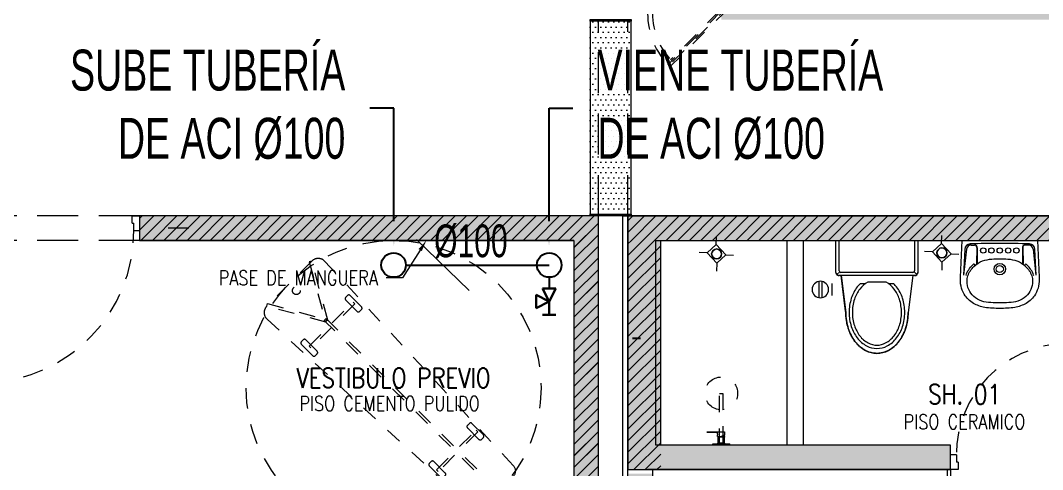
# Model space of a CAD drawing. Header units: millimetres. Extents: x 3738 to 3833, y 1327 to 1657.
# Drawn here: x 3791.79 to 3798.03, y 1411.51 to 1414.26 of the extents above; entities that cross this region are included whole.
import ezdxf
from ezdxf import colors
from ezdxf.entities.mleader import LeaderData, LeaderLine
from ezdxf.enums import TextEntityAlignment as Align
from ezdxf.math import Vec2, Vec3

# ---------------------------------------------------------------- set-up
doc = ezdxf.new("R2010")
doc.units = ezdxf.units.MM
for name, pattern in [('HIDDEN', [0.375, 0.25, -0.125]), ('HIDDEN2', [0.1875, 0.125, -0.0625]), ('X-REF_DP_Arquitectura$0$HIDDEN', [0.375, 0.25, -0.125])]:
    doc.linetypes.add(name, pattern=pattern)
doc.layers.get('0').update_dxf_attribs({"color": 251, "lineweight": 9})
for name, color, linetype, lineweight in [('000 SOS 911 - ACCESORIOS ACI', 3, 'Continuous', 20), ('000 SOS 911 ACCESORIOS', 3, 'Continuous', 20), ('000 SOS 911 TEXTOS ACI', 7, 'Continuous', 9), ('000 SOS 911 TUBERIA ACI', 3, 'Continuous', 25), ('A-07', 251, 'Continuous', 13), ('A-HATCH', 251, 'Continuous', 13), ('A-MOBILIARIO', 251, 'Continuous', 13), ('A-MURO BAJO', 251, 'Continuous', 13), ('A-MUROS', 251, 'Continuous', 13), ('A-PROYECCIONES', 251, 'HIDDEN2', 13), ('A-PROYECCIONES INT.', 251, 'HIDDEN2', 13), ('A-SANITARIOS', 251, 'Continuous', 13), ('A-TEXTO-ACABADO PISO', 251, 'Continuous', 13), ('A-TEXTO-AMBIENTE', 251, 'Continuous', 13), ('A_20_Estructuras', 251, 'Continuous', 13), ('A_30_DispositivosSanit', 251, 'Continuous', 13), ('A_50_TextoAmbiente', 251, 'Continuous', 13), ('A_50_TextoIndicaciones', 251, 'Continuous', 13), ('A_50_Vigas', 251, 'X-REF_DP_Arquitectura$0$HIDDEN', 13), ('A_60_HatchEstructuras', 251, 'Continuous', 13), ('DLP_MOBILIARIO FIJO', 251, 'Continuous', 13), ('MURO CF 120', 251, 'Continuous', 13), ('MURO CF 60', 251, 'Continuous', 13)]:
    doc.layers.add(name, color=color, linetype=linetype, lineweight=lineweight)
doc.styles.add('PIPE', font='ARIALN.TTF', dxfattribs={"width": 0.8})
doc.styles.add('ROMANS', font='romans.shx', dxfattribs={"width": 0.8})
doc.styles.add('TXT_COTAS', font='romans.shx', dxfattribs={"width": 0.8})
pattern_1 = [(45, (131.3, -47.8), (-0.035355339, 0.035355339), [])]
pattern_2 = [(45, (-21.67, -43.67528), (-0.03535534, 0.03535534), [])]

# ---------------------------------------------------------------- blocks, each defined once
blk = doc.blocks.new('015')
at = {"layer": '000 SOS 911 - ACCESORIOS ACI', "lineweight": 30}
for p, q in [((1808.3683, 1494.4732), (1808.4726, 1494.421)), ((1808.3683, 1494.4732), (1808.3683, 1494.3688)), ((1808.4204, 1494.5253), (1808.5248, 1494.5253)), ((1808.3683, 1494.3688), (1808.4726, 1494.421)), ((1808.4204, 1494.3167), (1808.4726, 1494.421)), ((1808.5248, 1494.3167), (1808.4726, 1494.421)), ((1808.4204, 1494.3167), (1808.5248, 1494.3167))]:
    blk.add_line(p, q, dxfattribs=at)
blk.add_lwpolyline([(1808.4726, 1494.5253), (1808.4726, 1494.421)], dxfattribs=at)
blk = doc.blocks.new('EF-P112')
at = {"layer": 'A_60_HatchEstructuras'}
h = blk.add_hatch(color=256, dxfattribs=at)
h.dxf.hatch_style = 1
h.paths.add_polyline_path([(-19.25, -4.775), (-21.445, -4.775), (-21.445, -4.925), (-21.1, -4.925), (-21.1, -6.325), (-11.7, -6.325), (-11.7, -6.175), (-15.25, -6.175), (-15.25, -4.775), (-15.45, -4.775), (-15.45, -6.175), (-18.35, -6.175), (-18.35, -4.775), (-18.5, -4.775), (-18.5, -6.175), (-20.9, -6.175), (-20.9, -4.925), (-19.25, -4.925)])
h.paths.add_polyline_path([(-21.47, -7.675), (-18.95, -7.675), (-18.95, -9.075), (-18.8, -9.075), (-18.8, -7.675), (-15.45, -7.675), (-15.45, -9.075), (-15.25, -9.075), (-15.25, -7.675), (-11.7, -7.675), (-11.7, -7.525), (-21.67, -7.525), (-21.67, -9.075), (-19.7, -9.075), (-19.7, -8.925), (-21.47, -8.925)])
h = blk.add_hatch(color=256, dxfattribs=at)
h.dxf.hatch_style = 1
h.paths.add_polyline_path([(-25.65, -9.1), (-25.8, -9.1), (-25.8, -13.225), (-26.5, -13.225), (-26.5, -13.375), (-25.65, -13.375), (-25.65, -12.975), (-21.85, -12.975), (-21.85, -7.525), (-24.65, -7.525), (-24.65, -7.675), (-22, -7.675), (-22, -10.025), (-24.2, -10.025), (-24.2, -9.475), (-24.65, -9.475), (-24.65, -9.625), (-24.35, -9.625), (-24.35, -10.175), (-22, -10.175), (-22, -12.825), (-25.65, -12.825)])
h.paths.add_polyline_path([(-21.52, -9.1), (-21.67, -9.1), (-21.67, -13.375), (-20.85, -13.375), (-20.85, -13.225), (-21.52, -13.225)])
at = {"layer": 'A_20_Estructuras'}
for points in [[(-25.65, -9.1), (-25.8, -9.1), (-25.8, -13.225), (-26.5, -13.225), (-26.5, -13.375), (-25.65, -13.375), (-25.65, -12.975), (-21.85, -12.975), (-21.85, -7.525), (-24.65, -7.525), (-24.65, -7.675), (-22, -7.675), (-22, -10.025), (-24.2, -10.025), (-24.2, -9.475), (-24.65, -9.475), (-24.65, -9.625), (-24.35, -9.625), (-24.35, -10.175), (-22, -10.175), (-22, -12.825), (-25.65, -12.825)], [(-21.47, -7.675), (-18.95, -7.675), (-18.95, -9.075), (-18.8, -9.075), (-18.8, -7.675), (-15.45, -7.675), (-15.45, -9.075), (-15.25, -9.075), (-15.25, -7.675), (-11.7, -7.675), (-11.7, -7.525), (-21.67, -7.525), (-21.67, -9.075), (-19.7, -9.075), (-19.7, -8.925), (-21.47, -8.925)]]:
    blk.add_lwpolyline(points, close=True, dxfattribs=at)
at = {"layer": 'A_20_Estructuras', "linetype": 'HIDDEN', "ltscale": 0.5, "elevation": 0}
blk.add_lwpolyline([(-24.35, -7.6), (-24.55, -7.6)], dxfattribs=at)
at = {"layer": 'A_50_Vigas'}
for p, q in [((-24.65, -7.525), (-25.65, -7.525)), ((-24.65, -7.675), (-25.65, -7.675))]:
    blk.add_line(p, q, dxfattribs=at)
for points in [[(-21.85, -7.525), (-21.85, -6.325)], [(-21.67, -7.525), (-21.67, -6.325)]]:
    blk.add_lwpolyline(points, dxfattribs=at)
blk = doc.blocks.new('Camilla')
at = {"linetype": 'HIDDEN2', "extrusion": (-2e-16, 0, -1)}
for p, q in [((-1564, 160.9, 0), (-51.5, 222.9, 0)), ((-377.9, 178.5, 0), (-377.9, 163.3, 0)), ((-279.6, 188, 0), (-368.4, 188, 0)), ((-289, 7.2, 0), (-0.3, 173.9, 0)), ((-270.1, 163.3, 0), (-270.1, 178.5, 0)), ((-0.3, 173.9, 0), (7.1, 161.1, 0)), ((0, 173.4, 0), (0, -173.4, 0)), ((-1340.9, 154.5, 0), (-1340.9, 139.2, 0)), ((-1242.5, 163.9, 0), (-1331.4, 163.9, 0)), ((-1331.4, 129.7, 0), (-1242.5, 129.7, 0)), ((-1298.5, 153.8, 0), (-1284.6, 153.8, 0)), ((-1298.5, 153.8, 0), (-1298.5, -151.2, 0)), ((-1284.6, -151.2, 0), (-1284.6, 153.8, 0)), ((-1233.1, 139.2, 0), (-1233.1, 154.5, 0)), ((-368.4, 153.8, 0), (-279.6, 153.8, 0)), ((7.1, 161.1, 0), (-281.7, -5.6, 0)), ((-1606.8, -7.7, 0), (-1606.8, 7, 0)), ((-276.5, 7, 0), (-1606.8, 7, 0)), ((-281.7, -5.6, 0), (-289, 7.2, 0)), ((-281.7, 4.9, 0), (-289, -7.8, 0)), ((6.8, -161.6, 0), (-281.7, 4.9, 0)), ((-276.5, -7.7, 0), (-276.5, 7, 0)), ((-1606.8, -7.7, 0), (-276.5, -7.7, 0)), ((-289, -7.8, 0), (-0.5, -174.4, 0)), ((-51.5, -222.9, 0), (-1564, -160.9, 0)), ((-1340.9, -139.2, 0), (-1340.9, -154.5, 0)), ((-1242.5, -129.7, 0), (-1331.4, -129.7, 0)), ((-1331.4, -163.9, 0), (-1242.5, -163.9, 0)), ((-1298.5, -151.2, 0), (-1284.6, -151.2, 0)), ((-1233.1, -154.5, 0), (-1233.1, -139.2, 0)), ((-377.9, -163.3, 0), (-377.9, -178.5, 0)), ((-279.6, -153.8, 0), (-368.4, -153.8, 0)), ((-270.1, -178.5, 0), (-270.1, -163.3, 0)), ((-0.5, -174.4, 0), (6.8, -161.6, 0)), ((-368.4, -188, 0), (-279.6, -188, 0))]:
    blk.add_line(p, q, dxfattribs=at)
at = {"linetype": 'HIDDEN2'}
for p, q in [((-317.1, 173.8, 0), (-331, 173.8, 0)), ((-331, 173.8, 0), (-331, -164.4, 0)), ((-317.1, -164.4, 0), (-317.1, 173.8, 0)), ((-1606.8, -116.3, 0), (-1606.8, 116.3, 0)), ((-331, -164.4, 0), (-317.1, -164.4, 0))]:
    blk.add_line(p, q, dxfattribs=at)
at = {"linetype": 'HIDDEN2', "extrusion": (-2e-16, 0, -1)}
blk.add_circle((54, 0), 21.7, dxfattribs=at)
for centre, radius, start, end in [((49.5, 173.4), 49.5, 87.6532, 180), ((368.4, 178.5), 9.49, 360, 90), ((279.6, 178.5), 9.49, 90, 180), ((1331.4, 154.5), 9.49, 360, 90), ((1331.4, 139.2), 9.49, 270, 360), ((1242.5, 154.5), 9.49, 90, 180), ((1242.5, 139.2), 9.49, 180, 270), ((368.4, 163.3), 9.49, 270, 360), ((279.6, 163.3), 9.49, 180, 270), ((1331.4, -139.2), 9.49, 360, 90), ((1331.4, -154.5), 9.49, 270, 360), ((1242.5, -139.2), 9.49, 90, 180), ((1242.5, -154.5), 9.49, 180, 270), ((368.4, -163.3), 9.49, 360, 90), ((279.6, -163.3), 9.49, 90, 180), ((368.4, -178.5), 9.49, 270, 360), ((279.6, -178.5), 9.49, 180, 270), ((49.5, -173.4), 49.5, 180, 272.3468)]:
    blk.add_arc(centre, radius, start, end, dxfattribs=at)
at = {"linetype": 'HIDDEN2'}
for centre, start, end in [((-1562.2, 116.3, 0), 92.3469, 180), ((-1562.2, -116.3), 180, 267.6531)]:
    blk.add_arc(centre, 44.6, start, end, dxfattribs=at)
blk = doc.blocks.new('GiroCamilla')
at = {"linetype": 'HIDDEN2'}
blk.add_circle((0.1752, -0.9), 0.9, dxfattribs=at)
at = {"xscale": -0.0011202185792382, "yscale": 0.0011202185792382, "zscale": 0.0011202185792382, "rotation": 135.0000020922949}
blk.add_blockref('Camilla', (0.8116, -1.5364), dxfattribs=at)
blk = doc.blocks.new('*U212')
at = {"linetype": 'HIDDEN', "ltscale": 0.2}
for p, q in [((0.3271, 0.3271), (0, 0)), ((0.0127, -0.0127), (0.3392, 0.3138)), ((0, 0), (0.0127, -0.0127))]:
    blk.add_line(p, q, dxfattribs=at)
blk.add_arc((0, 0), 0.4623, 0, 45, dxfattribs=at)
blk = doc.blocks.new('DPTO 75_D1')
at = {"layer": 'A-PROYECCIONES', "ltscale": 0.25, "xscale": -1, "rotation": 180}
blk.add_blockref('*U212', (10.2873, 0.0373, 0), dxfattribs=at)
blk = doc.blocks.new('TC_P10')
at = {"xscale": -1}
blk.add_blockref('DPTO 75_D1', (37.9, 4.725), dxfattribs=at)
at = {"rotation": 180}
blk.add_blockref('GiroCamilla', (25.7752, 1.575, 0), dxfattribs=at)
blk = doc.blocks.new('TEXTO AMBIENTES P10')
at = {"layer": 'A-TEXTO-ACABADO PISO', "char_height": 0.09, "attachment_point": 2, "rotation": 359.99998, "style": 'ROMANS'}
for s, insert in [('PISO CEMENTO PULIDO', (24.2254, -8.6262)), ('PISO CERAMICO', (27.7341, -8.7376))]:
    blk.add_mtext_dynamic_manual_height_columns(s, width=1.20225, gutter_width=12.5, heights=[0], dxfattribs=dict(at, insert=insert))
at = {"layer": 'A-TEXTO-AMBIENTE', "style": 'ROMANS', "width": 0.8}
for s, p in [('VESTIBULO PREVIO', (24.25, -8.575)), ('SH. 01', (27.7342, -8.6748, 0))]:
    blk.add_text(s, height=0.12, dxfattribs=at).set_placement(p, align=Align.CENTER)
blk = doc.blocks.new('*U440')
at = {"linetype": 'HIDDEN', "ltscale": 0.2}
for p, q in [((0.2968, 0.2968), (0, 0)), ((0.0127, -0.0127), (0.309, 0.2835)), ((0, 0), (0.0127, -0.0127))]:
    blk.add_line(p, q, dxfattribs=at)
blk.add_arc((0, 0), 0.4195, 0, 45, dxfattribs=at)
blk = doc.blocks.new('pisos superiores')
at = {"layer": 'A-MUROS'}
blk.add_lwpolyline([(2.05, -8.6), (0.23, -8.6), (0.23, -12.75), (0.9, -12.75), (0.9, -12.9), (0.08, -12.9), (0.08, -7.05), (0.18, -7.05)], dxfattribs=at)
at = {"layer": 'A-PROYECCIONES INT.', "ltscale": 0.25, "rotation": 180}
blk.add_blockref('*U440', (0.65, -5.8127, 0), dxfattribs=at)
blk = doc.blocks.new('ducha marsano')
at = {"linetype": 'HIDDEN2', "ltscale": 0.5, "extrusion": (-4.9425e-10, -7.91123e-10, -1)}
for p, q in [((-0.01, 0), (0.01, 0)), ((0.01, 0), (0.01, -0.3155)), ((-0.0205, -0.08), (-0.0205, -0.0601)), ((-0.0155, -0.058), (-0.0157, -0.058)), ((-0.01, -0.3155), (-0.01, 0)), ((0.0225, -0.0515), (-0.0001, -0.0515)), ((0.0225, -0.0515), (0.0225, -0.0627)), ((0.021, -0.0815), (-0.019, -0.0815)), ((0.025, -0.0815), (0.021, -0.0815)), ((0.0225, -0.0682), (0.0225, -0.077)), ((0.0225, -0.077), (0.025, -0.077)), ((0.025, -0.077), (0.0771, -0.077)), ((0.0771, -0.0815), (0.025, -0.0815)), ((0.0771, -0.077), (0.0816, -0.077)), ((0.0816, -0.0815), (0.0771, -0.0815)), ((0.0816, -0.077), (0.082, -0.077)), ((0.082, -0.0815), (0.0816, -0.0815)), ((0.082, -0.077), (0.084, -0.077)), ((0.084, -0.0815), (0.082, -0.0815)), ((0.0855, -0.0785), (0.0855, -0.08)), ((0.01, -0.3155), (-0.01, -0.3155))]:
    blk.add_line(p, q, dxfattribs=at)
for centre, radius, start, end in [((-0.0004, -0.0462), 0.02, 323.95812, 354.92979), ((0.0004, -0.0462), 0.02, 185.07021, 195.2705), ((0.019, -0.08), 0.0015, 270, 360), ((-0.084, -0.0785), 0.0015, 90, 180), ((-0.084, -0.08), 0.0015, 180, 270), ((0, -0.3155), 0.1, 95.73917, 84.26083)]:
    blk.add_arc(centre, radius, start, end, dxfattribs=at)
at = {"linetype": 'HIDDEN2', "ltscale": 0.5, "extrusion": (-4.94252e-10, -7.91124e-10, -1)}
blk.add_ellipse((0, -0.0515), major_axis=(-0.0225, -0.0095), ratio=0.001448, start_param=0.425436, end_param=1.567366, dxfattribs=at)
at = {"linetype": 'HIDDEN2', "ltscale": 0.5}
for points, degree in [([(-0.0305, 0), (0, 0), (0.0305, 0)], 2), ([(0.0305, 0), (0.0415, 0), (0.0525, 0)], 2), ([(0.0525, 0), (0.0525, -0.0038), (0.0525, -0.0075)], 2), ([(-0.0525, 0), (-0.0525, -0.0038), (-0.0525, -0.0075)], 2), ([(-0.0525, 0), (-0.0415, 0), (-0.0305, 0)], 2), ([(-0.0525, -0.0075), (-0.0525, -0.0075), (-0.0525, -0.0075)], 2), ([(0.0305, -0.008), (0, -0.008), (-0.0305, -0.008)], 2), ([(-0.0215, -0.008), (-0.0215, -0.0093), (-0.0215, -0.0105)], 2), ([(-0.021, -0.011), (-0.007, -0.011), (0.007, -0.011), (0.021, -0.011)], 3), ([(-0.02, -0.011), (-0.02, -0.0294), (-0.02, -0.0477)], 2), ([(-0.0197, -0.048), (0, -0.048), (0.0197, -0.048)], 2), ([(0.02, -0.011), (0.02, -0.0294), (0.02, -0.0477)], 2), ([(0.0215, -0.008), (0.0215, -0.0093), (0.0215, -0.0105)], 2)]:
    blk.add_open_spline(points, degree=degree, dxfattribs=at)
for points, weights in [([(-0.0525, -0.0075), (-0.0525, -0.0075), (-0.0525, -0.0075)], [1, 0.990847086912, 0.982266230892]), ([(-0.052, -0.008), (-0.0525, -0.008), (-0.0525, -0.0075)], [1, 0.707106781193, 1]), ([(-0.0215, -0.0105), (-0.0215, -0.011), (-0.021, -0.011)], [1, 0.70710678154, 1]), ([(-0.02, -0.0477), (-0.02, -0.048), (-0.0197, -0.048)], [1, 0.707106780138, 1]), ([(0.02, -0.0477), (0.02, -0.048), (0.0197, -0.048)], [1, 0.707106779703, 1]), ([(0.0211, -0.011), (0.0211, -0.011), (0.021, -0.011)], [1, 0.992411795776, 1]), ([(0.052, -0.008), (0.0521, -0.008), (0.0521, -0.008)], [1, 0.992411795771, 1])]:
    blk.add_rational_spline(points, weights, degree=2, dxfattribs=at)
for points, knots in [([(-0.0305, -0.008), (-0.0332, -0.008), (-0.0374, -0.008), (-0.0424, -0.008), (-0.0458, -0.008), (-0.0486, -0.008), (-0.0512, -0.008), (-0.052, -0.008), (-0.052, -0.008)], [0, 0, 0, 0, 8.104572, 12.495263, 16.885954, 21.276645, 25.667336, 33.771908, 33.771908, 33.771908, 33.771908]), ([(0.052, -0.008), (0.052, -0.008), (0.0512, -0.008), (0.0486, -0.008), (0.0458, -0.008), (0.0424, -0.008), (0.0374, -0.008), (0.0332, -0.008), (0.0305, -0.008)], [0, 0, 0, 0, 8.104572, 12.495263, 16.885954, 21.276645, 25.667336, 33.771908, 33.771908, 33.771908, 33.771908]), ([(0.0225, -0.0682), (0.0225, -0.0682), (0.0225, -0.0682), (0.0225, -0.0679), (0.0224, -0.0677), (0.0224, -0.0672), (0.0224, -0.0669), (0.0223, -0.0662), (0.0223, -0.0658), (0.0223, -0.0652), (0.0223, -0.0648), (0.0224, -0.0641), (0.0224, -0.0638), (0.0224, -0.0633), (0.0225, -0.0631), (0.0225, -0.0628), (0.0225, -0.0627), (0.0225, -0.0627)], [0.4148436, 0.4148436, 0.4148436, 0.4148436, 0.5185541, 0.5185541, 0.6222645, 0.6222645, 0.7259759, 0.7259759, 0.8296873, 0.8296873, 0.9333987, 0.9333987, 1.03711, 1.03711, 1.1408205, 1.1408205, 1.2445309, 1.2445309, 1.2445309, 1.2445309])]:
    blk.add_open_spline(points, degree=3, knots=knots, dxfattribs=at)
for points, weights, degree, knots in [([(0.0211, -0.011), (0.0211, -0.011), (0.0211, -0.011), (0.0211, -0.011), (0.0214, -0.0109), (0.0215, -0.0107), (0.0215, -0.0105)], [0.918641037743, 0.918640949346, 0.918640860949, 0.918640772552, 0.789223156395, 0.789223156395, 0.918640772552], 3, [0.1238988, 0.1238988, 0.1238988, 0.1238988, 0.1238993, 0.1238993, 0.1238993, 0.78603, 0.78603, 0.78603, 0.78603]), ([(0.0521, -0.008), (0.0521, -0.008), (0.0521, -0.008), (0.0525, -0.0079), (0.0525, -0.0075)], [0.918641037749, 0.918640905153, 0.918640772558, 0.724517853988, 0.918640772558], 2, [0.1238988, 0.1238988, 0.1238988, 0.1238993, 0.1238993, 0.7860311, 0.7860311, 0.7860311])]:
    blk.add_rational_spline(points, weights, degree=degree, knots=knots, dxfattribs=at)
blk = doc.blocks.new('*U281')
for p, q in [((0.01, 0.705), (0.01, 0.75)), ((0.1, 0.715), (0.1, 0.75)), ((0.055, 0.705), (0.01, 0.705)), ((0.1, 0.715), (0.055, 0.715)), ((0.055, 0.705), (0.055, 0.715)), ((0.055, 0.045), (0.01, 0.045)), ((0.01, 0.045), (0.01, 0)), ((0.055, 0.045), (0.055, 0.035)), ((0.1, 0.035), (0.055, 0.035)), ((0.1, 0.035), (0.1, 0))]:
    blk.add_line(p, q)
blk.add_lwpolyline([(0.78, 0.07), (0.78, 0.035), (0.1, 0.035), (0.1, 0.07)], close=True)
at = {"color": 7, "linetype": 'HIDDEN2'}
blk.add_arc((0.0996, 0.0341), 0.6809, 2.23015, 89.96723, dxfattribs=at)
blk = doc.blocks.new('SIFON JET_PLANTA')
at = {"extrusion": (-2.64698e-23, 6.61744e-24, -1)}
for p, q in [((-0.2007, 0.2492, 0), (-0.195, 0.25, 0)), ((-0.195, 0.25, 0), (-0.195, 0.25, 0)), ((-0.195, 0.25, 0), (-0.1605, 0.25, 0)), ((-0.1605, 0.25, 0), (-0.0975, 0.25, 0)), ((-0.0975, 0.25, 0), (-0.0323, 0.25, 0)), ((-0.0323, 0.25, 0), (0, 0.25, 0)), ((0, 0.25, 0), (0, -0.25, 0)), ((-0.4865, 0.1867, 0), (-0.4763, 0.188, 0)), ((-0.4763, 0.188, 0), (-0.4726, 0.1884, 0)), ((-0.4726, 0.1884, 0), (-0.4636, 0.1892, 0)), ((-0.4636, 0.1892, 0), (-0.4549, 0.1897, 0)), ((-0.4549, 0.1897, 0), (-0.449, 0.1899, 0)), ((-0.449, 0.1899, 0), (-0.44, 0.19, 0)), ((-0.44, 0.19, 0), (-0.4322, 0.191, 0)), ((-0.4322, 0.191, 0), (-0.215, 0.2181, 0)), ((-0.215, 0.2278, 0), (-0.2149, 0.2323, 0)), ((-0.215, 0.2234, 0), (-0.215, 0.2278, 0)), ((-0.215, 0.2181, 0), (-0.215, 0.2234, 0)), ((-0.2149, 0.2323, 0), (-0.2142, 0.2356, 0)), ((-0.2142, 0.2356, 0), (-0.2129, 0.239, 0)), ((-0.2129, 0.239, 0), (-0.211, 0.2419, 0)), ((-0.211, 0.2419, 0), (-0.2091, 0.2441, 0)), ((-0.2091, 0.2441, 0), (-0.2077, 0.2455, 0)), ((-0.2077, 0.2455, 0), (-0.2055, 0.247, 0)), ((-0.2055, 0.247, 0), (-0.2007, 0.2492, 0)), ((-0.6299, 0.1235, 0), (-0.6251, 0.1276, 0)), ((-0.6251, 0.1276, 0), (-0.6206, 0.1314, 0)), ((-0.6206, 0.1314, 0), (-0.6168, 0.1344, 0)), ((-0.6168, 0.1344, 0), (-0.6106, 0.1389, 0)), ((-0.6106, 0.1389, 0), (-0.6061, 0.142, 0)), ((-0.6061, 0.142, 0), (-0.6, 0.1461, 0)), ((-0.6, 0.1461, 0), (-0.5963, 0.1484, 0)), ((-0.5963, 0.1484, 0), (-0.5908, 0.1517, 0)), ((-0.5908, 0.1517, 0), (-0.5862, 0.1543, 0)), ((-0.5862, 0.1543, 0), (-0.5794, 0.158, 0)), ((-0.5794, 0.158, 0), (-0.5693, 0.1629, 0)), ((-0.5693, 0.1629, 0), (-0.5517, 0.1703, 0)), ((-0.5517, 0.1703, 0), (-0.5465, 0.1722, 0)), ((-0.5465, 0.1722, 0), (-0.5385, 0.1749, 0)), ((-0.5385, 0.1749, 0), (-0.5346, 0.176, 0)), ((-0.5346, 0.176, 0), (-0.5265, 0.1784, 0)), ((-0.5265, 0.1784, 0), (-0.5216, 0.1797, 0)), ((-0.5216, 0.1797, 0), (-0.5148, 0.1813, 0)), ((-0.5148, 0.1813, 0), (-0.5079, 0.1829, 0)), ((-0.5079, 0.1829, 0), (-0.5016, 0.1842, 0)), ((-0.5016, 0.1842, 0), (-0.4865, 0.1867, 0)), ((-0.6779, 0.0582, 0), (-0.6745, 0.0655, 0)), ((-0.6745, 0.0655, 0), (-0.6722, 0.0699, 0)), ((-0.6745, 0.0655, 0), (-0.6745, 0.0655, 0)), ((-0.6722, 0.0699, 0), (-0.6705, 0.0728, 0)), ((-0.6705, 0.0728, 0), (-0.669, 0.0755, 0)), ((-0.669, 0.0755, 0), (-0.6672, 0.0785, 0)), ((-0.6672, 0.0785, 0), (-0.665, 0.082, 0)), ((-0.665, 0.082, 0), (-0.6634, 0.0845, 0)), ((-0.6634, 0.0845, 0), (-0.6611, 0.088, 0)), ((-0.6611, 0.088, 0), (-0.657, 0.0936, 0)), ((-0.657, 0.0936, 0), (-0.6534, 0.0984, 0)), ((-0.657, 0.0936, 0), (-0.657, 0.0936, 0)), ((-0.6534, 0.0984, 0), (-0.6503, 0.1023, 0)), ((-0.6534, 0.0984, 0), (-0.6534, 0.0984, 0)), ((-0.6503, 0.1023, 0), (-0.6453, 0.108, 0)), ((-0.6453, 0.108, 0), (-0.6386, 0.1152, 0)), ((-0.6386, 0.1152, 0), (-0.6326, 0.121, 0)), ((-0.6326, 0.121, 0), (-0.6299, 0.1235, 0)), ((-0.69, 0, 0), (-0.6899, 0.0044, 0)), ((-0.6899, 0.0044, 0), (-0.6897, 0.0096, 0)), ((-0.6897, 0.0096, 0), (-0.6893, 0.014, 0)), ((-0.6893, 0.014, 0), (-0.6887, 0.0194, 0)), ((-0.6887, 0.0194, 0), (-0.6881, 0.0236, 0)), ((-0.6881, 0.0236, 0), (-0.6872, 0.0284, 0)), ((-0.6881, 0.0236, 0), (-0.6881, 0.0236, 0)), ((-0.6872, 0.0284, 0), (-0.6867, 0.031, 0)), ((-0.6867, 0.031, 0), (-0.6855, 0.0361, 0)), ((-0.6855, 0.0361, 0), (-0.6838, 0.0421, 0)), ((-0.6855, 0.0361, 0), (-0.6855, 0.0361, 0)), ((-0.6838, 0.0421, 0), (-0.6819, 0.048, 0)), ((-0.6838, 0.0421, 0), (-0.6838, 0.0421, 0)), ((-0.6819, 0.048, 0), (-0.6804, 0.0521, 0)), ((-0.6804, 0.0521, 0), (-0.6793, 0.0547, 0)), ((-0.6793, 0.0547, 0), (-0.6779, 0.0582, 0)), ((-0.6899, -0.0065, 0), (-0.69, 0, 0)), ((-0.6896, -0.0111, 0), (-0.6899, -0.0065, 0)), ((-0.6891, -0.0164, 0), (-0.6896, -0.0111, 0)), ((-0.6881, -0.0232, 0), (-0.6891, -0.0164, 0)), ((-0.6876, -0.0264, 0), (-0.6881, -0.0232, 0)), ((-0.687, -0.0296, 0), (-0.6876, -0.0264, 0)), ((-0.6864, -0.0321, 0), (-0.687, -0.0296, 0)), ((-0.6855, -0.0361, 0), (-0.6864, -0.0321, 0)), ((-0.6838, -0.0419, 0), (-0.6855, -0.0361, 0)), ((-0.6827, -0.0457, 0), (-0.6838, -0.0419, 0)), ((-0.6814, -0.0492, 0), (-0.6827, -0.0457, 0)), ((-0.6803, -0.0522, 0), (-0.6814, -0.0492, 0)), ((-0.6792, -0.0551, 0), (-0.6803, -0.0522, 0)), ((-0.6779, -0.0581, 0), (-0.6792, -0.0551, 0)), ((-0.677, -0.0602, 0), (-0.6779, -0.0581, 0)), ((-0.6751, -0.0642, 0), (-0.677, -0.0602, 0)), ((-0.6722, -0.0699, 0), (-0.6751, -0.0642, 0)), ((-0.6706, -0.0727, 0), (-0.6722, -0.0699, 0)), ((-0.6679, -0.0774, 0), (-0.6706, -0.0727, 0)), ((-0.6646, -0.0826, 0), (-0.6679, -0.0774, 0)), ((-0.6623, -0.0862, 0), (-0.6646, -0.0826, 0)), ((-0.6599, -0.0897, 0), (-0.6623, -0.0862, 0)), ((-0.6554, -0.0958, 0), (-0.6599, -0.0897, 0)), ((-0.6494, -0.1032, 0), (-0.6554, -0.0958, 0)), ((-0.6458, -0.1074, 0), (-0.6494, -0.1032, 0)), ((-0.64, -0.1137, 0), (-0.6458, -0.1074, 0)), ((-0.6379, -0.1158, 0), (-0.64, -0.1137, 0)), ((-0.6347, -0.119, 0), (-0.6379, -0.1158, 0)), ((-0.6335, -0.1201, 0), (-0.6347, -0.119, 0)), ((-0.6347, -0.119, 0), (-0.6347, -0.119, 0)), ((-0.6318, -0.1217, 0), (-0.6335, -0.1201, 0)), ((-0.6305, -0.123, 0), (-0.6318, -0.1217, 0)), ((-0.6318, -0.1217, 0), (-0.6318, -0.1217, 0)), ((-0.6288, -0.1244, 0), (-0.6305, -0.123, 0)), ((-0.6276, -0.1255, 0), (-0.6288, -0.1244, 0)), ((-0.6262, -0.1268, 0), (-0.6276, -0.1255, 0)), ((-0.6245, -0.1281, 0), (-0.6262, -0.1268, 0)), ((-0.6235, -0.1291, 0), (-0.6245, -0.1281, 0)), ((-0.6245, -0.1281, 0), (-0.6245, -0.1281, 0)), ((-0.6223, -0.13, 0), (-0.6235, -0.1291, 0)), ((-0.6215, -0.1307, 0), (-0.6223, -0.13, 0)), ((-0.6204, -0.1315, 0), (-0.6215, -0.1307, 0)), ((-0.6193, -0.1324, 0), (-0.6204, -0.1315, 0)), ((-0.6179, -0.1335, 0), (-0.6193, -0.1324, 0)), ((-0.6168, -0.1344, 0), (-0.6179, -0.1335, 0)), ((-0.6153, -0.1355, 0), (-0.6168, -0.1344, 0)), ((-0.6142, -0.1363, 0), (-0.6153, -0.1355, 0)), ((-0.612, -0.1379, 0), (-0.6142, -0.1363, 0)), ((-0.6086, -0.1403, 0), (-0.612, -0.1379, 0)), ((-0.607, -0.1415, 0), (-0.6086, -0.1403, 0)), ((-0.6058, -0.1422, 0), (-0.607, -0.1415, 0)), ((-0.6039, -0.1435, 0), (-0.6058, -0.1422, 0)), ((-0.602, -0.1448, 0), (-0.6039, -0.1435, 0)), ((-0.6004, -0.1458, 0), (-0.602, -0.1448, 0)), ((-0.5987, -0.1469, 0), (-0.6004, -0.1458, 0)), ((-0.5964, -0.1483, 0), (-0.5987, -0.1469, 0)), ((-0.595, -0.1492, 0), (-0.5964, -0.1483, 0)), ((-0.5936, -0.15, 0), (-0.595, -0.1492, 0)), ((-0.5918, -0.1511, 0), (-0.5936, -0.15, 0)), ((-0.5896, -0.1524, 0), (-0.5918, -0.1511, 0)), ((-0.5871, -0.1538, 0), (-0.5896, -0.1524, 0)), ((-0.5833, -0.1559, 0), (-0.5871, -0.1538, 0)), ((-0.5781, -0.1587, 0), (-0.5833, -0.1559, 0)), ((-0.5759, -0.1598, 0), (-0.5781, -0.1587, 0)), ((-0.5738, -0.1608, 0), (-0.5759, -0.1598, 0)), ((-0.5702, -0.1625, 0), (-0.5738, -0.1608, 0)), ((-0.5675, -0.1637, 0), (-0.5702, -0.1625, 0)), ((-0.5659, -0.1645, 0), (-0.5675, -0.1637, 0)), ((-0.5644, -0.1652, 0), (-0.5659, -0.1645, 0)), ((-0.5614, -0.1664, 0), (-0.5644, -0.1652, 0)), ((-0.5598, -0.1671, 0), (-0.5614, -0.1664, 0)), ((-0.5568, -0.1683, 0), (-0.5598, -0.1671, 0)), ((-0.5543, -0.1693, 0), (-0.5568, -0.1683, 0)), ((-0.551, -0.1706, 0), (-0.5543, -0.1693, 0)), ((-0.5491, -0.1713, 0), (-0.551, -0.1706, 0)), ((-0.5465, -0.1722, 0), (-0.5491, -0.1713, 0)), ((-0.5449, -0.1728, 0), (-0.5465, -0.1722, 0)), ((-0.5428, -0.1735, 0), (-0.5449, -0.1728, 0)), ((-0.5412, -0.174, 0), (-0.5428, -0.1735, 0)), ((-0.5385, -0.1749, 0), (-0.5412, -0.174, 0)), ((-0.5352, -0.1759, 0), (-0.5385, -0.1749, 0)), ((-0.5385, -0.1749, 0), (-0.5385, -0.1749, 0)), ((-0.5321, -0.1768, 0), (-0.5352, -0.1759, 0)), ((-0.5296, -0.1775, 0), (-0.5321, -0.1768, 0)), ((-0.5267, -0.1783, 0), (-0.5296, -0.1775, 0)), ((-0.5238, -0.1791, 0), (-0.5267, -0.1783, 0)), ((-0.5267, -0.1783, 0), (-0.5267, -0.1783, 0)), ((-0.5217, -0.1796, 0), (-0.5238, -0.1791, 0)), ((-0.5177, -0.1807, 0), (-0.5217, -0.1796, 0)), ((-0.5151, -0.1813, 0), (-0.5177, -0.1807, 0)), ((-0.5118, -0.1821, 0), (-0.5151, -0.1813, 0)), ((-0.5094, -0.1826, 0), (-0.5118, -0.1821, 0)), ((-0.5066, -0.1832, 0), (-0.5094, -0.1826, 0)), ((-0.5022, -0.184, 0), (-0.5066, -0.1832, 0)), ((-0.4974, -0.1849, 0), (-0.5022, -0.184, 0)), ((-0.495, -0.1854, 0), (-0.4974, -0.1849, 0)), ((-0.4974, -0.1849, 0), (-0.4974, -0.1849, 0)), ((-0.4936, -0.1856, 0), (-0.495, -0.1854, 0)), ((-0.4916, -0.1859, 0), (-0.4936, -0.1856, 0)), ((-0.4884, -0.1864, 0), (-0.4916, -0.1859, 0)), ((-0.4862, -0.1867, 0), (-0.4884, -0.1864, 0)), ((-0.4824, -0.1872, 0), (-0.4862, -0.1867, 0)), ((-0.4812, -0.1874, 0), (-0.4824, -0.1872, 0)), ((-0.4785, -0.1877, 0), (-0.4812, -0.1874, 0)), ((-0.4761, -0.188, 0), (-0.4785, -0.1877, 0)), ((-0.4735, -0.1883, 0), (-0.4761, -0.188, 0)), ((-0.4695, -0.1887, 0), (-0.4735, -0.1883, 0)), ((-0.4651, -0.189, 0), (-0.4695, -0.1887, 0)), ((-0.4639, -0.1891, 0), (-0.4651, -0.189, 0)), ((-0.4651, -0.189, 0), (-0.4651, -0.189, 0)), ((-0.4619, -0.1893, 0), (-0.4639, -0.1891, 0)), ((-0.4592, -0.1894, 0), (-0.4619, -0.1893, 0)), ((-0.4568, -0.1896, 0), (-0.4592, -0.1894, 0)), ((-0.455, -0.1897, 0), (-0.4568, -0.1896, 0)), ((-0.4518, -0.1898, 0), (-0.455, -0.1897, 0)), ((-0.449, -0.1899, 0), (-0.4518, -0.1898, 0)), ((-0.4467, -0.1899, 0), (-0.449, -0.1899, 0)), ((-0.4428, -0.19, 0), (-0.4467, -0.1899, 0)), ((-0.44, -0.19, 0), (-0.4428, -0.19, 0)), ((-0.215, -0.2181, 0), (-0.44, -0.19, 0)), ((-0.215, -0.227, 0), (-0.215, -0.2181, 0)), ((-0.215, -0.23, 0), (-0.215, -0.227, 0)), ((-0.2147, -0.2335, 0), (-0.215, -0.23, 0)), ((-0.2138, -0.2369, 0), (-0.2147, -0.2335, 0)), ((-0.2126, -0.2395, 0), (-0.2138, -0.2369, 0)), ((-0.2138, -0.2369, 0), (-0.2138, -0.2369, 0)), ((-0.2108, -0.2423, 0), (-0.2126, -0.2395, 0)), ((-0.2126, -0.2395, 0), (-0.2126, -0.2395, 0)), ((-0.2091, -0.2441, 0), (-0.2108, -0.2423, 0)), ((-0.2108, -0.2423, 0), (-0.2108, -0.2423, 0)), ((-0.2108, -0.2423, 0), (-0.2108, -0.2423, 0)), ((-0.209, -0.244, 0), (-0.2091, -0.2441, 0)), ((-0.2067, -0.2462, 0), (-0.209, -0.244, 0)), ((-0.209, -0.244, 0), (-0.209, -0.244, 0)), ((-0.2029, -0.2484, 0), (-0.2067, -0.2462, 0)), ((-0.2067, -0.2462, 0), (-0.2067, -0.2462, 0)), ((-0.1995, -0.2495, 0), (-0.2029, -0.2484, 0)), ((-0.2029, -0.2484, 0), (-0.2029, -0.2484, 0)), ((-0.195, -0.25, 0), (-0.1995, -0.2495, 0)), ((0, -0.25, 0), (-0.195, -0.25, 0))]:
    blk.add_line(p, q, dxfattribs=at)
for p, q in [((-0.195, 0.25, 0), (0, 0.25, 0)), ((0, 0.25, 0), (0, -0.25, 0)), ((-0.215, 0.2181, 0), (-0.44, 0.19, 0)), ((-0.215, -0.23, 0), (-0.215, 0.23, 0)), ((-0.2091, 0.2441, 0), (-0.1921, 0.2271, 0)), ((-0.195, -0.22, 0), (-0.195, 0.22, 0)), ((-0.185, 0.23, 0), (0, 0.23, 0)), ((-0.265, 0.0718, 0), (-0.265, 0.1028, 0)), ((-0.255, -0.0562, 0), (-0.255, 0.0562, 0)), ((-0.265, -0.1028, 0), (-0.265, -0.0718, 0)), ((-0.215, -0.2181, 0), (-0.44, -0.19, 0)), ((-0.2091, -0.2441, 0), (-0.1921, -0.2271, 0)), ((0, -0.23, 0), (-0.185, -0.23, 0)), ((0, -0.25, 0), (-0.195, -0.25, 0))]:
    blk.add_line(p, q)
at = {"elevation": 0}
for points in [[(-0.265, 0.1028, 0.0362), (-0.2844, 0.1202, 0.08725), (-0.3535, 0.1565, 0.077598), (-0.44, 0.17, 0.077598), (-0.5265, 0.1565, 0.08725), (-0.5956, 0.1202, 0.105601), (-0.6443, 0.0627, 0.12364), (-0.66, 0, 0.12364), (-0.6443, -0.0627, 0.105601), (-0.5956, -0.1202, 0.08725), (-0.5265, -0.1565, 0.077598), (-0.44, -0.17, 0.077598)], [(-0.255, 0.0562, 0.100268), (-0.2967, 0.1044, 0.08725), (-0.3596, 0.1374, 0.077598), (-0.44, 0.15, 0.077598), (-0.5204, 0.1374, 0.08725), (-0.5833, 0.1044, 0.105601), (-0.6266, 0.0532, 0.12364), (-0.64, 0, 0.12364), (-0.6266, -0.0532, 0.105601), (-0.5833, -0.1044, 0.08725), (-0.5204, -0.1374, 0.077598), (-0.44, -0.15, 0.077598)], [(-0.44, -0.15, 0.077598), (-0.3596, -0.1374, 0.08725), (-0.2967, -0.1044, 0.100268), (-0.255, -0.0562, 0.12364)], [(-0.44, -0.17, 0.077598), (-0.3535, -0.1565, 0.08725), (-0.2844, -0.1202, 0.0362), (-0.265, -0.1028, 0.12364)]]:
    blk.add_lwpolyline(points, format="xyb", dxfattribs=at)
for centre, radius, start, end in [((-0.195, 0.23, 0), 0.02, 90, 180), ((-0.44, -0.1379, 0), 0.3279, 90, 107.47412), ((-0.185, 0.22, 0), 0.01, 90, 180), ((-0.4939, -0.0273, 0), 0.203, 127.23483, 151.40883), ((-0.4613, -0.0702, 0), 0.257, 107.47412, 127.23483), ((-0.544, 0, 0), 0.146, 151.40883, 180), ((-0.544, 0, 0), 0.146, 180, 208.59117), ((-0.4939, 0.0273, 0), 0.203, 208.59117, 232.76517), ((-0.4613, 0.0702, 0), 0.257, 232.76517, 252.52588), ((-0.44, 0.1379, 0), 0.3279, 252.52588, 270), ((-0.195, -0.23, 0), 0.02, 180, 270), ((-0.185, -0.22, 0), 0.01, 180, 270)]:
    blk.add_arc(centre, radius, start, end)
blk = doc.blocks.new('BOWL-ITALGRIF_VARADERO_01')
for p, q in [((-0.2032, -0.1971), (-0.2208, -0.038)), ((0.2032, -0.1971), (0.2208, -0.038)), ((-0.1404, -0.2077), (-0.1424, -0.1083)), ((-0.1375, -0.205), (-0.1375, -0.1117)), ((0.1375, -0.205), (0.1375, -0.1117)), ((0.1404, -0.2077), (0.1424, -0.1083)), ((-0.1753, -0.222), (-0.1544, -0.222)), ((0.1753, -0.222), (0.1544, -0.222))]:
    blk.add_line(p, q)
for points in [[(-0.0917, 0.1589, -0.02989), (-0.0456, 0.1646, -0.007822), (0.0456, 0.1646, -0.02989), (0.0918, 0.1589, -0.091737), (0.1601, 0.1343, -0.112496), (0.2175, 0.0792, -0.147885), (0.2402, -0.0257), (0.23, -0.25), (-0.23, -0.25), (-0.2402, -0.0257, -0.147885), (-0.2175, 0.0792, -0.112496), (-0.1601, 0.1343, -0.091737)], [(-0.0496, -0.1363, -0.062677), (-0.1048, -0.1249, -0.110639), (-0.1576, -0.091, -0.120976), (-0.195, -0.0344, -0.061198), (-0.2, 0, -0.21707), (-0.1593, 0.092, -0.174983), (-0.0545, 0.1298, -0.010618), (0, 0.131, -0.010618), (0.0545, 0.1298, -0.174983), (0.1593, 0.092, -0.21707), (0.2, 0, -0.061198), (0.195, -0.0344, -0.120976), (0.1576, -0.091, -0.110639), (0.1048, -0.1249, -0.062677), (0.0496, -0.1363, -0.017583), (0, -0.138, -0.017583)]]:
    blk.add_lwpolyline(points, format="xyb", close=True)
for points in [[(-0.2216, -0.0381), (-0.2145, -0.1954, 0.390823), (-0.1807, -0.2288, 0.017524), (0.1807, -0.2288, 0.390823), (0.2145, -0.1954), (0.2216, -0.0381)], [(-0.2072, -0.035, 0.005), (-0.2064, -0.038, 0.121292), (-0.166, -0.0996, 0.007977), (-0.1624, -0.1031)], [(0.2072, -0.035, -0.005), (0.2064, -0.038, -0.121292), (0.166, -0.0996, -0.007977), (0.1624, -0.1031)]]:
    blk.add_lwpolyline(points, format="xyb")
for centre, radius in [((0, -0.075), 0.035), ((0, -0.075), 0.0215), ((-0.1015, -0.1885), 0.0165), ((-0.051, -0.1885), 0.0165), ((0, -0.1885), 0.0165), ((0.051, -0.1885), 0.0165), ((0.1015, -0.1885), 0.0165)]:
    blk.add_circle(centre, radius)
for centre, radius, start, end in [((-0.1583, -0.0987), 0.006, 226.64309, 46.64309), ((-0.1404, -0.1083), 0.002, 54.36186, 181.13739), ((-0.1355, -0.1117), 0.002, 56.71088, 180), ((0.1355, -0.1117), 0.002, 0, 123.28912), ((0.1404, -0.1083), 0.002, 358.86261, 125.63814), ((0.1583, -0.0987), 0.006, 133.35691, 313.35691), ((0.1048, -0.1249), 9.094947017729287e-16, 0, 217.6714), ((-0.1753, -0.194), 0.028, 186.31112, 270), ((-0.1545, -0.205), 0.017, 270, 0), ((-0.1544, -0.208), 0.014, 270, 1.13739), ((0.1545, -0.205), 0.017, 180, 270), ((0.1544, -0.208), 0.014, 178.86261, 270), ((0.1753, -0.194), 0.028, 270, 353.68888)]:
    blk.add_arc(centre, radius, start, end)
blk = doc.blocks.new('DPTO 75_D11')
at = {"layer": 'A-MURO BAJO'}
for p, q in [((9.8, -0.15, 0), (9.8, -1.4, 0)), ((9.9, -0.15, 0), (9.9, -1.4, 0))]:
    blk.add_line(p, q, dxfattribs=at)
at = {"layer": 'A-MUROS'}
for p, q in [((10.9, 0), (0.9, 0)), ((10.7, -0.15), (8.15, -0.15)), ((10.7, -1.4), (10.7, -0.15)), ((8.9, -1.55), (8.9, -1.4)), ((8.9, -1.4), (10.7, -1.4)), ((8.9, -1.55), (10.75, -1.55))]:
    blk.add_line(p, q, dxfattribs=at)
at = {"layer": 'DLP_MOBILIARIO FIJO', "elevation": 0}
blk.add_lwpolyline([(8.92, -1.55), (8.9, -1.55), (8.9, -2.13), (8.92, -2.13)], close=True, dxfattribs=at)
at = {"layer": 'A-MOBILIARIO', "xscale": -1.000000000000004, "rotation": 270}
blk.add_blockref('*U281', (8.15, -1.56, 0), dxfattribs=at)
at = {"layer": 'A-SANITARIOS', "xscale": -1, "rotation": 180}
blk.add_blockref('BOWL-ITALGRIF_VARADERO_01', (8.6, -0.4, 0), dxfattribs=at)
at = {"layer": 'A-SANITARIOS', "extrusion": (4.49068e-08, 3.60286e-08, -1), "zscale": -1, "rotation": 90.00000133122295}
blk.add_blockref('SIFON JET_PLANTA', (-9.35, -0.15, 0), dxfattribs=at)
at = {"layer": 'A-SANITARIOS', "extrusion": (-4.9425e-10, 7.91123e-10, -1), "rotation": 180.0000007003577}
blk.add_blockref('ducha marsano', (-10.3, -1.4, 0), dxfattribs=at)
blk = doc.blocks.new('R')
at = {"layer": 'A_30_DispositivosSanit', "linetype": 'Continuous'}
for p, q in [((-0.0083, -0.0497), (-0.0083, 0.0497)), ((0.0083, -0.0497), (0.0083, 0.0497)), ((0.0694, -0.0367), (0.0694, 0.0367))]:
    blk.add_line(p, q, dxfattribs=at)
blk.add_circle((0, 0), 0.0504, dxfattribs=at)
blk = doc.blocks.new('0-sumidero')
for p, q in [((-0.0421, 0.0382), (-0.0763, 0.0724)), ((0.0435, 0.0382), (0.0777, 0.0724)), ((0.0435, 0.0382), (-0.0421, 0.0382)), ((-0.0421, 0.0382), (-0.0421, -0.0369)), ((0.0435, -0.0369), (0.0435, 0.0382)), ((-0.0421, -0.0369), (-0.0763, -0.0711)), ((-0.0421, -0.0369), (0.0435, -0.0369)), ((0.0435, -0.0369), (0.0777, -0.0711))]:
    blk.add_line(p, q)
blk.add_circle((0, 0), 0.0303)
blk = doc.blocks.new('sum')
at = {"layer": 'A_30_DispositivosSanit', "rotation": 45.00000007321594}
blk.add_blockref('0-sumidero', (0, 0), dxfattribs=at)
blk = doc.blocks.new('trampa')
at = {"layer": 'A_30_DispositivosSanit'}
blk.add_circle((0.0015, 0.0015), 0.0303, dxfattribs=at)
blk = doc.blocks.new('is-des-tf_28.02.2025')
at = {"layer": 'A_30_DispositivosSanit', "lineweight": 25, "elevation": 0}
blk.add_lwpolyline([(-16.9424, -72.825), (-16.9916, -72.825)], dxfattribs=at)
at = {"layer": 'A_30_DispositivosSanit', "rotation": 87.71903495077208}
for p in [(-16.4786, -72.3076, 0), (-15.1035, -72.301, 0)]:
    blk.add_blockref('sum', p, dxfattribs=at)
at = {"layer": 'A_30_DispositivosSanit', "xscale": -1.000000000000001, "rotation": 90}
for p in [(-16.4771, -72.306, 0), (-15.1019, -72.2994, 0)]:
    blk.add_blockref('trampa', p, dxfattribs=at)
at = {"layer": 'A_30_DispositivosSanit', "linetype": 'Continuous', "xscale": -1, "rotation": 180}
blk.add_blockref('R', (-15.8454, -72.525, 0), dxfattribs=at)
blk = doc.blocks.new('TORRE F HATCH CORTAFUEGO')
at = {"layer": 'MURO CF 120'}
h = blk.add_hatch(dxfattribs=at)
h.set_pattern_fill('_USER', color=256, scale=0.05, angle=45, style=0, pattern_type=0)
h.set_pattern_definition(pattern_1)
h.paths.add_polyline_path([(-25.6502, -73.975), (-25.6502, -74.125), (-21.8502, -74.125), (-21.8502, -68.675), (-22.0002, -68.675), (-22.0002, -68.825), (-22.0002, -73.975)])
h = blk.add_hatch(dxfattribs=at)
h.set_pattern_fill('_USER', color=256, scale=0.05, angle=45, style=0, pattern_type=0)
h.set_pattern_definition(pattern_1)
h.paths.add_polyline_path([(-22, -68.675), (-24.65, -68.675), (-24.65, -68.825), (-22, -68.825)])
h = blk.add_hatch(dxfattribs=at)
h.set_pattern_fill('_USER', color=256, scale=0.05, angle=45, style=0, pattern_type=0)
h.set_pattern_definition(pattern_1)
h.paths.add_polyline_path([(-21.85, -73.975), (-22, -73.975), (-22, -68.675), (-21.85, -68.675)])
at = {"layer": 'MURO CF 60'}
h = blk.add_hatch(dxfattribs=at)
h.set_pattern_fill('_USER', color=256, scale=0.05, angle=45, pattern_type=0)
h.set_pattern_definition(pattern_2)
h.paths.add_polyline_path([(-21.67, -68.675), (-18.95, -68.675), (-18.95, -68.825), (-21.67, -68.825)])
h = blk.add_hatch(dxfattribs=at)
h.set_pattern_fill('_USER', color=256, scale=0.05, angle=45, pattern_type=0)
h.set_pattern_definition(pattern_2)
h.paths.add_polyline_path([(-21.47, -70.225), (-21.67, -70.225), (-21.67, -68.825), (-21.47, -68.825)])
blk = doc.blocks.new('*U257')
for p, q in [((0.01, 0.955), (0.01, 1)), ((0.1, 0.965), (0.1, 1)), ((0.055, 0.955), (0.01, 0.955)), ((0.1, 0.965), (0.055, 0.965)), ((0.055, 0.955), (0.055, 0.965)), ((0.055, 0.045), (0.01, 0.045)), ((0.01, 0.045), (0.01, 0)), ((0.055, 0.045), (0.055, 0.035)), ((0.1, 0.035), (0.055, 0.035)), ((0.1, 0.035), (0.1, 0))]:
    blk.add_line(p, q)
blk.add_lwpolyline([(1.03, 0.07), (1.03, 0.035), (0.1, 0.035), (0.1, 0.07)], close=True)
at = {"color": 7, "linetype": 'HIDDEN2'}
blk.add_arc((0.0995, 0.0338), 0.9312, 2.23015, 89.96723, dxfattribs=at)
blk = doc.blocks.new('N.01')
at = {"layer": 'A-HATCH'}
h = blk.add_hatch(dxfattribs=at)
h.set_pattern_fill('DOTS', color=256, scale=0.02)
h.set_pattern_definition([(0, (74.125015, 7.025), (0.015875, 0.03175), [0, -0.03175])])
h.paths.add_polyline_path([(4, 5.835), (4.25, 5.835), (4.25, 7.015), (4, 7.015)])
at = {"color": 3, "elevation": 0}
for points in [[(4, 7.025), (4.25, 7.025), (4.25, 7.015), (4, 7.015)], [(4, 5.835), (4.25, 5.835), (4.25, 5.825), (4, 5.825)]]:
    blk.add_lwpolyline(points, close=True, dxfattribs=at)
at = {"elevation": 0}
blk.add_lwpolyline([(4, 5.835), (4.25, 5.835), (4.25, 7.015), (4, 7.015)], close=True, dxfattribs=at)
at = {"layer": 'A-MUROS'}
for p, q in [((1.25, 5.825, 0), (1.25, 5.675, 0)), ((4.05, 5.825, 0), (1.25, 5.825, 0)), ((4.05, 0.375, 0), (4.05, 5.825, 0)), ((4.2, -0.025, 0), (4.2, 5.825, 0)), ((3.9, 5.675, 0), (1.25, 5.675, 0)), ((3.9, 5.675, 0), (3.9, 3.875, 0))]:
    blk.add_line(p, q, dxfattribs=at)
at = {"layer": 'A-MOBILIARIO', "rotation": 270}
blk.add_blockref('*U257', (0.25, 5.835, 0), dxfattribs=at)
blk = doc.blocks.new('TEXTO NOTAS P10')
at = {"layer": 'A_50_TextoIndicaciones'}
ml = blk.add_multileader_mtext('Standard', dxfattribs=at)
ml.set_content('\\pxsm1,t16;PASE DE MANGUERA', color=256, style='TXT_COTAS')
ml.set_leader_properties(color=7)
ml.build(insert=Vec2(0, 0))
ml.multileader.update_dxf_attribs({"dogleg_length": 0.05, "arrow_head_size": 0.07})
ctx = ml.context
ctx.base_point, ctx.char_height, ctx.arrow_head_size, ctx.landing_gap_size, ctx.plane_origin = Vec3(23.5557, -7.9042), 0.09, 0.07, 0.05, Vec3(24.5997, -7.4048)
ctx.text_align_type = 2
notes = []
notes.append((ctx, [(0, (1, 1, 0), (24.3038, -7.9042), (-1, 0), 0.0995, [(0, [(24.4498, -7.675)], 0, [])])]))
ctx.mtext.insert, ctx.mtext.width, ctx.mtext.defined_height, ctx.mtext.alignment, ctx.mtext.flow_direction = Vec3(24.1543, -7.8592), 1.050749, 0.4293, 3, 5
for ctx, leaders in notes:
    for number, flags, end, landing, length, lines in leaders:
        leader = LeaderData()
        leader.index, (leader.has_last_leader_line, leader.has_dogleg_vector, leader.attachment_direction) = number, flags
        leader.last_leader_point, leader.dogleg_vector, leader.dogleg_length = Vec3(end), Vec3(landing), length
        for number, points, colour, breaks in lines:
            line = LeaderLine()
            line.index, line.vertices, line.color, line.breaks = number, Vec3.list(points), colors.encode_raw_color(colour), breaks
            leader.lines.append(line)
        ctx.leaders.append(leader)

msp = doc.modelspace()

# ---------------------------------------------------------------- linework, layer by layer
at = {"layer": '000 SOS 911 - ACCESORIOS ACI'}
msp.add_line((3794.5323, 1412.6072, 0), (3794.212, 1412.9181, 0), dxfattribs=at)
at = {"layer": '000 SOS 911 TUBERIA ACI', "elevation": 0}
msp.add_lwpolyline([(3794.1471, 1412.7626), (3795.0221, 1412.7626)], dxfattribs=at)
at = {"layer": '000 SOS 911 TUBERIA ACI', "ltscale": 0.1}
msp.add_lwpolyline([(3795.0221, 1412.6876), (3795.0221, 1412.62)], dxfattribs=at)
for centre in [(3794.0721, 1412.7626, 0), (3795.0221, 1412.7626)]:
    msp.add_circle(centre, 0.075, dxfattribs=at)

# ---------------------------------------------------------------- block references
at = {"layer": '000 SOS 911 ACCESORIOS', "xscale": -0.7734375, "yscale": 0.7734375, "zscale": 0.7734375, "rotation": 180}
msp.add_blockref('015', (2396.2816, 2568.3806), dxfattribs=at)

# ---------------------------------------------------------------- texts
at = {"layer": '000 SOS 911 TEXTOS ACI', "insert": (3794.3197, 1413.0104, 0.0001), "char_height": 0.2, "attachment_point": 1, "style": 'PIPE'}
msp.add_mtext_dynamic_manual_height_columns('%%C100', width=0.550995, gutter_width=1.9152, heights=[0.0124], dxfattribs=at)

# ---------------------------------------------------------------- leaders
at = {"layer": '000 SOS 911 TEXTOS ACI'}
ml = msp.add_multileader_mtext('Standard', dxfattribs=at)
ml.set_content('{\\H1.66667x;SUBE TUBERÍA DE ACI %%C100 }', color=256, style='PIPE')
ml.set_leader_properties(color=7)
ml.build(insert=Vec2(0, 0))
ml.multileader.update_dxf_attribs({"text_left_attachment_type": 2, "text_right_attachment_type": 2, "dogleg_length": 2, "arrow_head_size": 0.15})
ctx = ml.context
ctx.base_point, ctx.char_height, ctx.arrow_head_size, ctx.landing_gap_size, ctx.plane_origin, ctx.plane_x_axis, ctx.plane_y_axis = Vec3(3791.9569, 1413.7197), 0.15, 0.15, 0.15, Vec3(3787.4334, 1412.9164), Vec3(1, 0.000395), Vec3(-0.000395, 1)
ctx.left_attachment, ctx.right_attachment, ctx.text_align_type = 2, 2, 2
notes = []
notes.append((ctx, [(1, (1, 1, 0), (3794.0735, 1413.7205), (-1, -0.000395), 0.1461, [(0, [(3794.0735, 1412.8799)], 0, [])])]))
ctx.mtext.insert, ctx.mtext.text_direction, ctx.mtext.rotation, ctx.mtext.width, ctx.mtext.defined_height, ctx.mtext.alignment, ctx.mtext.flow_direction = Vec3(3793.7772, 1414.0791), Vec3(1, 0.000395), 0.000395, 1.735316, 0.5575, 3, 5
ctx.mtext.has_bg_fill, ctx.mtext.bg_color, ctx.mtext.bg_scale_factor, ctx.mtext.bg_transparency, ctx.mtext.use_window_bg_color = 1, -1073741824, 2, 0, 1
ml = msp.add_multileader_mtext('Standard', dxfattribs=at)
ml.set_content('{\\H1.66667x;VIENE TUBERÍA DE ACI %%C100 }', color=256, style='PIPE')
ml.set_leader_properties(color=7)
ml.build(insert=Vec2(0, 0))
ml.multileader.update_dxf_attribs({"text_left_attachment_type": 2, "text_right_attachment_type": 2, "dogleg_length": 2, "arrow_head_size": 0.15})
ctx = ml.context
ctx.base_point, ctx.char_height, ctx.arrow_head_size, ctx.landing_gap_size, ctx.plane_origin, ctx.plane_x_axis, ctx.plane_y_axis = Vec3(3795.1669, 1413.7204), 0.15, 0.15, 0.15, Vec3(3801.6608, 1412.9164), Vec3(1, -0.000395), Vec3(0.000395, 1)
ctx.left_attachment, ctx.right_attachment = 2, 2
notes.append((ctx, [(1, (1, 1, 0), (3795.0208, 1413.7205), (1, -0.000395), 0.1461, [(0, [(3795.0208, 1412.8799)], 0, [])])]))
ctx.mtext.insert, ctx.mtext.text_direction, ctx.mtext.rotation, ctx.mtext.width, ctx.mtext.defined_height, ctx.mtext.flow_direction = Vec3(3795.317, 1414.0791), Vec3(1, -0.000395), 6.28279, 1.869243, 0.5575, 5
ctx.mtext.has_bg_fill, ctx.mtext.bg_color, ctx.mtext.bg_scale_factor, ctx.mtext.bg_transparency, ctx.mtext.use_window_bg_color = 1, -1073741824, 2, 0, 1
for ctx, leaders in notes:
    for number, flags, end, landing, length, lines in leaders:
        leader = LeaderData()
        leader.index, (leader.has_last_leader_line, leader.has_dogleg_vector, leader.attachment_direction) = number, flags
        leader.last_leader_point, leader.dogleg_vector, leader.dogleg_length = Vec3(end), Vec3(landing), length
        for number, points, colour, breaks in lines:
            line = LeaderLine()
            line.index, line.vertices, line.color, line.breaks = number, Vec3.list(points), colors.encode_raw_color(colour), breaks
            leader.lines.append(line)
        ctx.leaders.append(leader)

# ---------------------------------------------------------------- next in the draw order: block references
msp.add_blockref('EF-P112', (3817.1721, 1420.5876))

# ---------------------------------------------------------------- next in the draw order: block references
msp.add_blockref('TC_P10', (3768.4721, 1409.5379))

# ---------------------------------------------------------------- next in the draw order: block references
at = {"layer": 'A-MURO BAJO'}
msp.add_blockref('pisos superiores', (3795.4221, 1420.1129), dxfattribs=at)
at = {"layer": 'A_50_TextoAmbiente'}
msp.add_blockref('TEXTO AMBIENTES P10', (3769.8221, 1420.5879), dxfattribs=at)
at = {"layer": 'A_50_TextoIndicaciones'}
msp.add_blockref('TEXTO NOTAS P10', (3769.8221, 1420.5879), dxfattribs=at)

# ---------------------------------------------------------------- next in the draw order: block references
at = {"xscale": -1}
msp.add_blockref('DPTO 75_D11', (3806.3721, 1413.0629), dxfattribs=at)

# ---------------------------------------------------------------- next in the draw order: block references
at = {"layer": 'A-07'}
msp.add_blockref('is-des-tf_28.02.2025', (3812.5221, 1485.1379), dxfattribs=at)
at = {"layer": 'MURO CF 120', "color": 251}
msp.add_blockref('TORRE F HATCH CORTAFUEGO', (3817.1721, 1481.7379), dxfattribs=at)

# ---------------------------------------------------------------- next in the draw order: block references
msp.add_blockref('N.01', (3791.2721, 1407.2379, 0))

doc.saveas('drawing.dxf')
